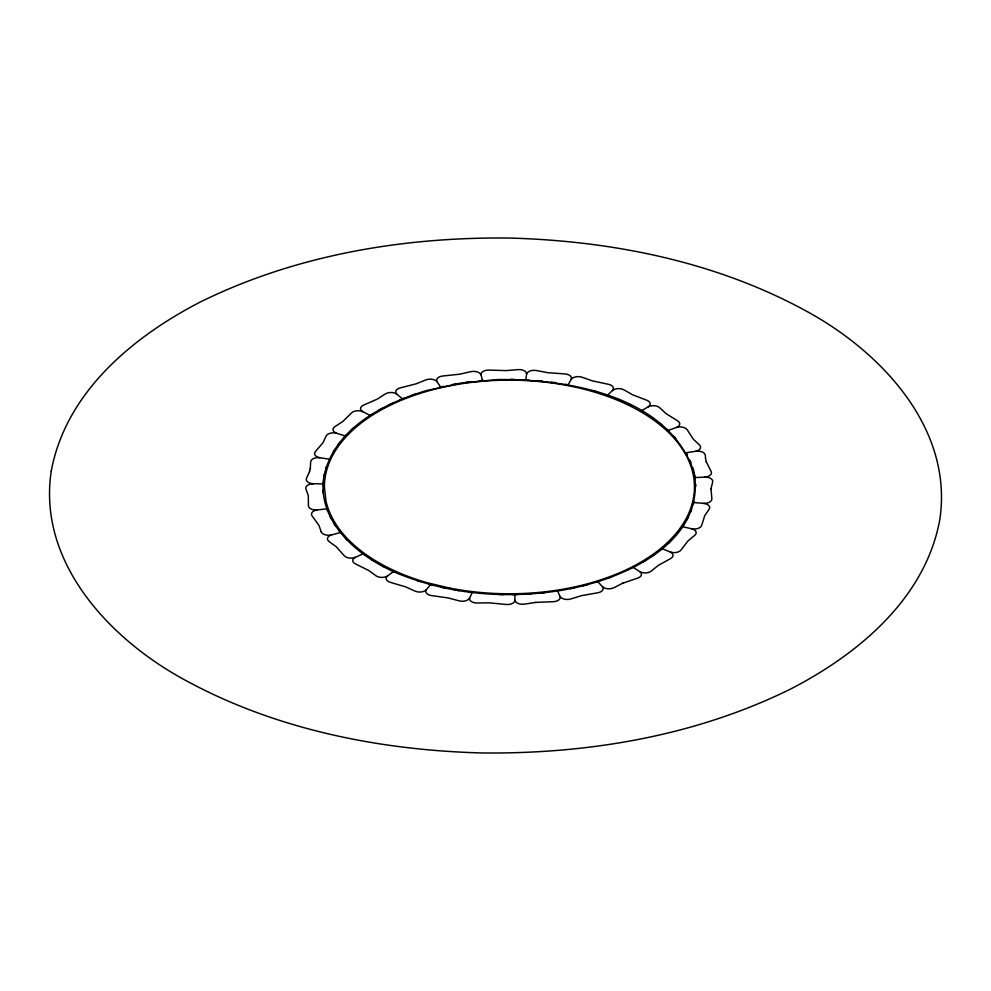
<?xml version="1.0" encoding="UTF-8"?>
<svg xmlns="http://www.w3.org/2000/svg" width="991" height="991" viewBox="0 0 991 991"><rect width="100%" height="100%" fill="white"/><g stroke="black" fill="none" stroke-linecap="round" stroke-linejoin="round"><path stroke-width="1.49" d="M525.713 379.788L526.704 373.681A7.47 4.311 0 0 1 536.366 370.535L547.75 372.69L564.659 373.904A7.457 4.298 0 0 1 571.262 379.268L568.116 384.781L565.266 384.31M711.005 488.551L711.835 498.684A7.47 4.311 0 0 1 703.808 503.378L693.861 502.548L693.254 504.444M472.199 592.494L469.561 598.118A7.457 4.298 0 0 0 477.204 603.011L489.182 602.825L505.992 604.46A7.47 4.311 0 0 0 514.948 600.695L514.713 594.6L512.397 594.588M323.772 477.352C333.137 428.93 384.087 403.015 426.985 390.454L461.199 383.022L497.271 379.565C567.954 378.847 668.714 395.26 694.257 472.893C705.964 546.71 616.253 581.928 557.809 590.933L557.301 591.008C506.661 598.49 453.816 594.637 405.715 576.527C364.341 561.959 314.506 524.053 324.268 474.454M695.818 486.37L695.682 484.054M310.282 468.718L310.666 461.806A7.47 4.311 0 0 1 319.573 457.681L329.285 459.18M323.19 482.295L323.016 485.256M693.911 502.4L693.997 501.842M710.968 488.848L712.678 482.01A7.457 4.298 0 0 0 705.666 477.067L695.05 477.563L694.741 475.73M325.605 469.214L326.312 466.749M309.452 471.927L310.344 468.421M526.58 374.09L526.617 373.954A7.457 4.298 0 0 0 518.008 369.618L506.153 370.597L489.133 370.101A7.47 4.311 0 0 0 480.982 374.449L482.444 380.519L483.645 380.408M691.607 509.535L690.442 512.397M309.551 471.629L306.467 478.319A7.457 4.298 0 0 0 312.45 483.695L323.091 483.905M688.225 517.178L686.738 519.99M333.273 451.76L334.797 449.418M469.598 597.982L469.387 598.391A7.457 4.311 0 0 1 459.155 600.856L448.291 597.957L431.742 595.616A7.457 4.298 0 0 1 426.254 589.843L430.54 584.529L433.426 585.297M682.142 527.336L683.753 524.871M338.191 444.501L340.272 441.85M571.2 379.404L571.497 379.008A7.457 4.311 0 0 1 582.151 377.249L592.358 380.854L608.338 384.285A7.457 4.298 0 0 1 612.611 390.392L607.297 395.384L605.315 394.678M682.638 526.692L692.424 528.971A7.457 4.311 0 0 1 694.852 535.214L688.002 540.888L681.127 549.906A7.457 4.311 0 0 1 670.312 552.024L662 548.667M344.05 437.39L346.478 434.789M670.3 541.259L668.182 543.229M426.341 589.719L425.969 590.091A7.457 4.311 0 0 1 415.043 591.131L405.629 586.858L390.454 582.374A7.457 4.298 0 0 1 387.431 576.031L393.7 571.435M350.95 430.404L353.453 428.087M663.041 547.837L660.142 550.166M612.5 390.516L612.946 390.169A7.457 4.311 0 0 1 624.008 389.872L632.506 394.74L646.665 400.203A7.457 4.311 0 0 1 648.387 406.719L641.288 410.831M369.754 415.737L372.195 414.226M654.927 554.13L651.669 556.422M645.884 560.175L642.552 562.231M387.568 575.92L387.06 576.229A7.457 4.311 0 0 1 375.998 575.783L368.553 570.37L355.583 563.99A7.457 4.311 0 0 1 355.187 557.413L363.115 553.783M379.058 410.101L382.613 408.181M635.404 566.195L632.803 567.608M389.116 404.848L393.093 402.953M648.238 406.818L648.808 406.545A7.457 4.311 0 0 1 659.696 407.722L666.002 413.606L677.596 420.803A7.457 4.311 0 0 1 676.68 427.369L668.132 430.428L666.571 429.091M622.856 583.154L613.875 587.737A7.457 4.311 0 0 1 602.578 586.833L597.759 581.68M399.955 399.943L403.994 398.271M611.41 577.01L607.384 578.459M622.435 583.327L637.56 578.162A7.457 4.311 0 0 0 640.236 571.956L633.274 567.385M355.36 557.314L354.741 557.549A7.457 4.298 0 0 1 344.162 555.654L336.407 546.896L329 541.458A7.457 4.311 0 0 1 331.242 535.004L340.421 532.514M411.971 395.31L415.378 394.084M599.803 581.048L595.281 582.435M676.481 427.455L677.15 427.27A7.457 4.298 0 0 1 687.271 429.859L693.205 439.087L699.473 444.971A7.457 4.311 0 0 1 695.942 451.239L686.193 452.751M587.576 584.628L582.981 585.83M439.509 387.246L443.77 386.317M574.458 587.787L570.407 588.666M331.452 534.929L330.759 535.078A7.457 4.298 0 0 1 321.22 531.82M452.23 384.595L457.099 383.74M327.451 510.464L326.745 508.804L316.909 509.993A7.457 4.311 0 0 0 312.153 515.989L318.929 525.341L321.22 531.82M465.374 382.452L470.341 381.783M695.732 451.301L696.45 451.202A7.457 4.298 0 0 1 705.258 455.08L705.542 458.449M544.443 592.68L540.169 593.089M535.982 602.367L524.412 604.138A7.457 4.298 0 0 1 515.023 600.397L515.023 600.397M479.149 380.829L482.444 380.482M531.089 593.869L526.072 594.154M535.474 602.417L553.003 601.71A7.47 4.311 0 0 0 560.212 596.855L557.561 590.97M317.132 509.956L316.402 510.006A7.457 4.298 0 0 1 308.424 505.571L308.312 495.723L305.922 488.947A7.47 4.311 0 0 1 312.945 483.757L313.181 483.744M517.513 594.489L514.713 594.6M510.464 379.355L514.465 379.429M704.923 477.067L705.158 477.055A7.47 4.311 0 0 0 711.092 471.406L706.236 461.67M503.589 594.538L498.857 594.451M523.929 379.689L528.872 379.974M537.432 380.594L542.498 381.077M471.592 592.432L468.718 592.023M551.021 382.092L555.753 382.724M703.573 503.366L704.291 503.465A7.457 4.298 0 0 1 709.147 509.213L704.75 515.642L701.665 525.329A7.47 4.311 0 0 1 691.991 528.822L691.755 528.785M459.106 590.648L454.448 589.843M446.198 588.258L441.379 587.217M319.808 457.706L319.114 457.569A7.457 4.298 0 0 1 315.448 451.537L322.992 442.704L326.126 436.028A7.47 4.311 0 0 1 336.432 433.191L345.376 435.966M430.49 584.579L428.905 584.108M593.485 390.888L597.66 392.176M420.481 581.606L416.951 580.515M607.347 395.335L609.676 396.239M616.798 399.001L620.886 400.698M394.641 571.881L391.111 570.209M370.176 415.477L362.31 411.389A7.457 4.311 0 0 1 363.722 405.034L377.323 399.1L385.313 393.947A7.457 4.311 0 0 1 396.722 394.084L402.544 398.877M628.083 403.981L631.428 405.567M670.114 551.95L670.672 552.222A7.457 4.311 0 0 1 670.548 558.614L658.222 565.427L651.322 571.089A7.457 4.311 0 0 1 639.963 571.708L639.802 571.609M384.31 566.852L380.594 564.845M374.536 561.34L371.055 559.197M650.418 416.53L653.168 418.462M362.805 411.699L362.644 411.599A7.457 4.311 0 0 0 351.471 412.987L342.824 421.472L334.884 426.663A7.457 4.311 0 0 0 336.036 433.017M365.233 555.27L362.347 553.238M658.854 422.612L661.79 424.978M668.132 430.428L669.272 431.605M347.383 540.355L345.487 538.311M396.871 394.195L396.499 393.823A7.457 4.311 0 0 1 400.414 387.84L416.022 383.864L425.857 379.912A7.457 4.298 0 0 1 436.895 381.572L440.636 386.998M673.595 436.028L675.825 438.431M341.164 533.455L339.12 530.842M602.454 586.709L602.739 587.106A7.47 4.311 0 0 1 597.66 592.791L581.358 595.69L570.804 598.96A7.457 4.298 0 0 1 560.163 596.57L560.088 596.433M335.776 526.246L333.967 523.471M436.92 381.56L436.783 381.287A7.47 4.311 0 0 1 442.977 375.985L459.75 374.189L470.898 371.65A7.457 4.298 0 0 1 480.969 374.734L481.019 374.871M686.404 453.085L687.234 454.72M331.242 518.702L329.83 516.014M689.971 460.22L691.074 462.946M692.833 467.863L693.663 470.799M706.323 461.967L705.58 458.598M695.149 477.563L695.236 478.591M323.252 493.072L323.091 490.334M51.259 471.01C37.522 560.832 107.387 636.519 180.312 677.472C272.005 728.819 377.633 750.137 481.923 752.962C587.824 754.101 695.385 736.078 790.892 688.894C858.516 653.936 925.123 598.601 939.741 519.99C953.478 430.168 883.613 354.481 810.688 313.528C718.995 262.181 613.367 240.863 509.077 238.038C403.176 236.899 295.615 254.922 200.108 302.106C132.484 337.064 65.877 392.399 51.259 471.01M449.84 588.134L427.493 582.795A184.76 106.669 0 0 1 325.977 500.975L324.404 487.039A185.02 106.817 0 0 1 529.504 380.767A185.02 106.817 0 0 1 690.058 510.092A185.02 106.817 0 0 1 449.864 588.097"/></g></svg>
